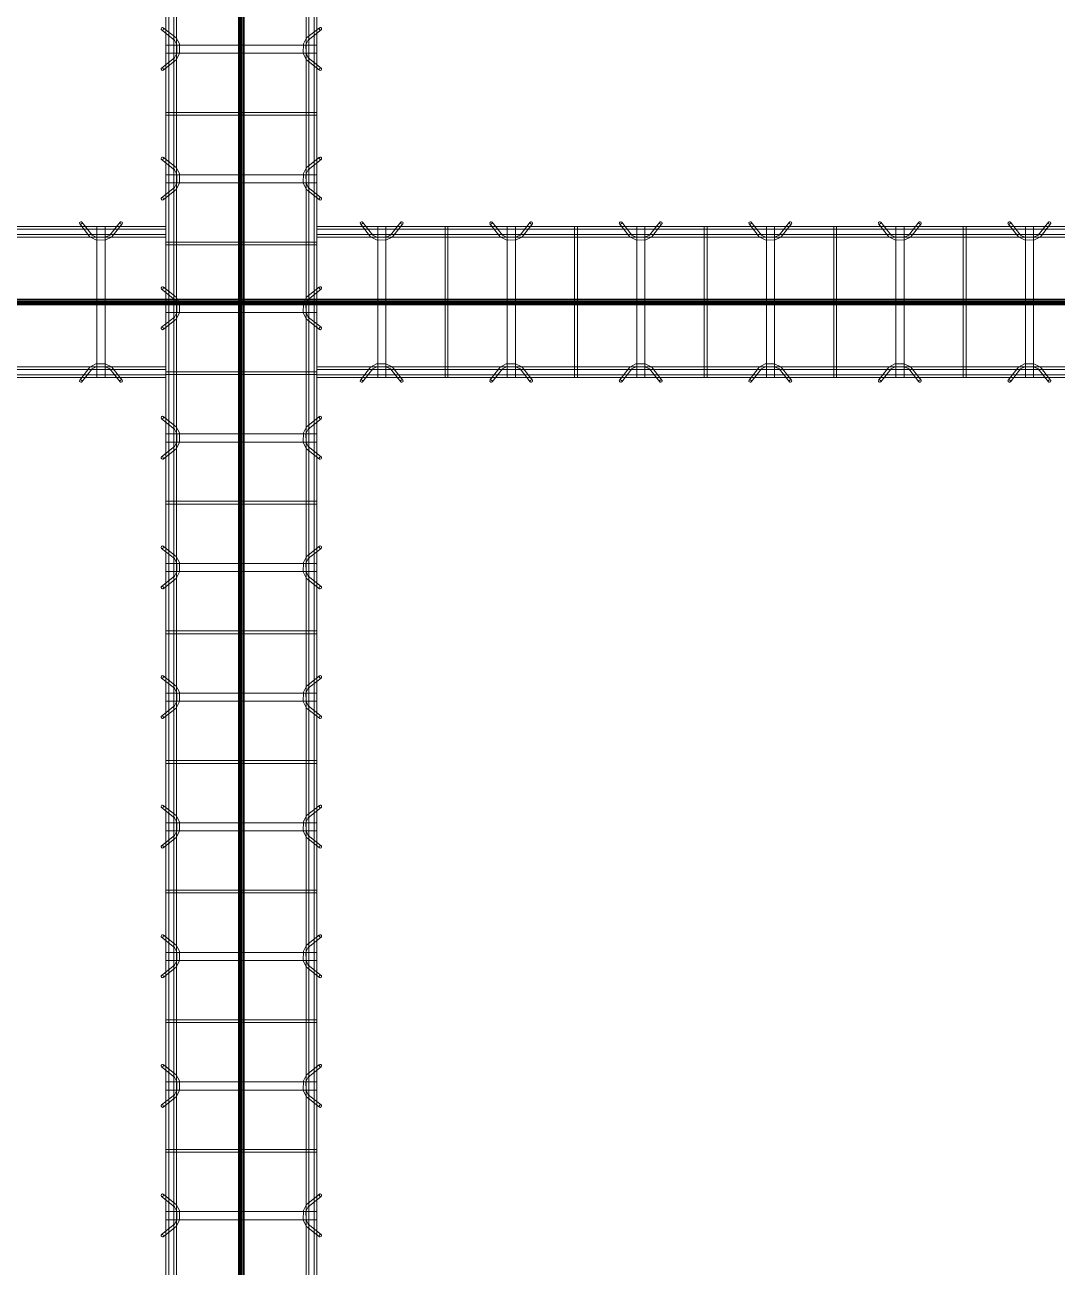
# Model space of a CAD drawing. Header units: inches. Extents: x -19229 to -222, y -6301 to 12387.
# Drawn here: x -2847.4 to -2751.8, y 10924.4 to 11039.4 of the extents above; entities that cross this region are included whole.
import ezdxf

# ---------------------------------------------------------------- set-up
doc = ezdxf.new("R2010")
doc.units = ezdxf.units.IN
doc.header["$MEASUREMENT"] = 0
doc.linetypes.add('Grid Line 1_2_', pattern=[0.875, 0.5, -0.125, 0.125, -0.125])
for name, color, linetype, lineweight in [('A-GENM', 13, 'Continuous', 9), ('S-BEAM', 12, 'Continuous', 9), ('S-GRID', 1, 'Continuous', 9)]:
    doc.layers.add(name, color=color, linetype=linetype, lineweight=lineweight)

# ---------------------------------------------------------------- blocks, each defined once
blk = doc.blocks.new('Dowel bar assembly - Dowel bar assembly-673887-SLAB ON GROUND JOINTS')
at = {"layer": 'S-BEAM'}
for p, q in [((5.18, 1.19), (4.23, 2.39)), ((7.76, 2.39), (6.81, 1.19)), ((17.18, 1.19), (16.23, 2.39)), ((19.76, 2.39), (18.81, 1.19)), ((29.18, 1.19), (28.23, 2.39)), ((31.76, 2.39), (30.81, 1.19)), ((41.18, 1.19), (40.23, 2.39)), ((43.76, 2.39), (42.81, 1.19)), ((53.18, 1.19), (52.23, 2.39)), ((55.76, 2.39), (54.81, 1.19)), ((65.18, 1.19), (64.23, 2.39)), ((67.76, 2.39), (66.81, 1.19)), ((149.1, 1.98), (0, 1.98)), ((0, 1.98), (0, 1.72)), ((0, 1.72), (0, 1.98)), ((0, 1.72), (149.1, 1.72)), ((149.1, 1.25), (0, 1.25)), ((0, 0.99), (0, 1.25)), ((0, 1.25), (0, 0.99)), ((4.02, 2.23), (4.97, 1.03)), ((5.63, 1.99), (5.63, -12.01)), ((6.38, 1.99), (5.63, 1.99)), ((5.63, 1.99), (6.38, 1.99)), ((6.38, -12.01), (6.38, 1.99)), ((7.01, 1.03), (7.96, 2.23)), ((11.87, 1.99), (11.87, -12.01)), ((12.13, 1.99), (11.87, 1.99)), ((11.87, 1.99), (12.13, 1.99)), ((12.13, -12.01), (12.13, 1.99)), ((16.02, 2.23), (16.97, 1.03)), ((17.63, 1.99), (17.63, -12.01)), ((18.38, 1.99), (17.63, 1.99)), ((17.63, 1.99), (18.38, 1.99)), ((18.38, -12.01), (18.38, 1.99)), ((19.01, 1.03), (19.96, 2.23)), ((23.87, 1.99), (23.87, -12.01)), ((24.13, 1.99), (23.87, 1.99)), ((23.87, 1.99), (24.13, 1.99)), ((24.13, -12.01), (24.13, 1.99)), ((28.02, 2.23), (28.97, 1.03)), ((29.63, 1.99), (29.63, -12.01)), ((30.38, 1.99), (29.63, 1.99)), ((29.63, 1.99), (30.38, 1.99)), ((30.38, -12.01), (30.38, 1.99)), ((31.01, 1.03), (31.96, 2.23)), ((35.87, 1.99), (35.87, -12.01)), ((36.13, 1.99), (35.87, 1.99)), ((35.87, 1.99), (36.13, 1.99)), ((36.13, -12.01), (36.13, 1.99)), ((40.02, 2.23), (40.97, 1.03)), ((41.63, 1.99), (41.63, -12.01)), ((42.38, 1.99), (41.63, 1.99)), ((41.63, 1.99), (42.38, 1.99)), ((42.38, -12.01), (42.38, 1.99)), ((43.01, 1.03), (43.96, 2.23)), ((47.87, 1.99), (47.87, -12.01)), ((48.13, 1.99), (47.87, 1.99)), ((47.87, 1.99), (48.13, 1.99)), ((48.13, -12.01), (48.13, 1.99)), ((52.02, 2.23), (52.97, 1.03)), ((53.63, 1.99), (53.63, -12.01)), ((54.38, 1.99), (53.63, 1.99)), ((53.63, 1.99), (54.38, 1.99)), ((54.38, -12.01), (54.38, 1.99)), ((55.01, 1.03), (55.96, 2.23)), ((59.87, 1.99), (59.87, -12.01)), ((60.13, 1.99), (59.87, 1.99)), ((59.87, 1.99), (60.13, 1.99)), ((60.13, -12.01), (60.13, 1.99)), ((64.02, 2.23), (64.97, 1.03)), ((65.63, 1.99), (65.63, -12.01)), ((66.38, 1.99), (65.63, 1.99)), ((65.63, 1.99), (66.38, 1.99)), ((66.38, -12.01), (66.38, 1.99)), ((67.01, 1.03), (67.96, 2.23)), ((0, 0.99), (149.1, 0.99)), ((149.1, -11.01), (0, -11.01)), ((0, -11.27), (0, -11.01)), ((0, -11.01), (0, -11.27)), ((0, -11.27), (149.1, -11.27)), ((4.97, -11.05), (4.02, -12.25)), ((4.23, -12.41), (5.18, -11.21)), ((6.81, -11.21), (7.76, -12.41)), ((7.96, -12.25), (7.01, -11.05)), ((16.97, -11.05), (16.02, -12.25)), ((16.23, -12.41), (17.18, -11.21)), ((18.81, -11.21), (19.76, -12.41)), ((19.96, -12.25), (19.01, -11.05)), ((28.97, -11.05), (28.02, -12.25)), ((28.23, -12.41), (29.18, -11.21)), ((30.81, -11.21), (31.76, -12.41)), ((31.96, -12.25), (31.01, -11.05)), ((40.97, -11.05), (40.02, -12.25)), ((40.23, -12.41), (41.18, -11.21)), ((42.81, -11.21), (43.76, -12.41)), ((43.96, -12.25), (43.01, -11.05)), ((52.97, -11.05), (52.02, -12.25)), ((52.23, -12.41), (53.18, -11.21)), ((54.81, -11.21), (55.76, -12.41)), ((55.96, -12.25), (55.01, -11.05)), ((64.97, -11.05), (64.02, -12.25)), ((64.23, -12.41), (65.18, -11.21)), ((66.81, -11.21), (67.76, -12.41)), ((67.96, -12.25), (67.01, -11.05)), ((149.1, -11.74), (0, -11.74)), ((0, -12), (0, -11.74)), ((0, -11.74), (0, -12)), ((0, -12), (149.1, -12)), ((6.38, -12.01), (5.63, -12.01)), ((5.63, -12.01), (6.38, -12.01)), ((12.13, -12.01), (11.87, -12.01)), ((11.87, -12.01), (12.13, -12.01)), ((18.38, -12.01), (17.63, -12.01)), ((17.63, -12.01), (18.38, -12.01)), ((24.13, -12.01), (23.87, -12.01)), ((23.87, -12.01), (24.13, -12.01)), ((30.38, -12.01), (29.63, -12.01)), ((29.63, -12.01), (30.38, -12.01)), ((36.13, -12.01), (35.87, -12.01)), ((35.87, -12.01), (36.13, -12.01)), ((42.38, -12.01), (41.63, -12.01)), ((41.63, -12.01), (42.38, -12.01)), ((48.13, -12.01), (47.87, -12.01)), ((47.87, -12.01), (48.13, -12.01)), ((54.38, -12.01), (53.63, -12.01)), ((53.63, -12.01), (54.38, -12.01)), ((60.13, -12.01), (59.87, -12.01)), ((59.87, -12.01), (60.13, -12.01)), ((66.38, -12.01), (65.63, -12.01)), ((65.63, -12.01), (66.38, -12.01))]:
    blk.add_line(p, q, dxfattribs=at)
at = {"layer": 'S-BEAM', "flags": 128}
for points in [[(5.18, 1.19), (5.62, 0.97), (6.38, 0.98), (6.81, 1.19)], [(17.18, 1.19), (17.62, 0.97), (18.38, 0.98), (18.81, 1.19)], [(29.18, 1.19), (29.62, 0.97), (30.38, 0.98), (30.81, 1.19)], [(41.18, 1.19), (41.62, 0.97), (42.38, 0.98), (42.81, 1.19)], [(53.18, 1.19), (53.62, 0.97), (54.38, 0.98), (54.81, 1.19)], [(65.18, 1.19), (65.62, 0.97), (66.38, 0.98), (66.81, 1.19)], [(4.97, 1.03), (5.53, 0.73), (6.39, 0.72), (6.97, 0.99), (7.01, 1.03)], [(16.97, 1.03), (17.53, 0.73), (18.39, 0.72), (18.97, 0.99), (19.01, 1.03)], [(28.97, 1.03), (29.53, 0.73), (30.39, 0.72), (30.97, 0.99), (31.01, 1.03)], [(40.97, 1.03), (41.53, 0.73), (42.39, 0.72), (42.97, 0.99), (43.01, 1.03)], [(52.97, 1.03), (53.53, 0.73), (54.39, 0.72), (54.97, 0.99), (55.01, 1.03)], [(64.97, 1.03), (65.53, 0.73), (66.39, 0.72), (66.97, 0.99), (67.01, 1.03)], [(4.97, -11.05), (5.53, -10.75), (6.39, -10.74), (6.97, -11.01), (7.01, -11.05)], [(5.18, -11.21), (5.62, -10.99), (6.38, -11), (6.81, -11.21)], [(16.97, -11.05), (17.53, -10.75), (18.39, -10.74), (18.97, -11.01), (19.01, -11.05)], [(17.18, -11.21), (17.62, -10.99), (18.38, -11), (18.81, -11.21)], [(28.97, -11.05), (29.53, -10.75), (30.39, -10.74), (30.97, -11.01), (31.01, -11.05)], [(29.18, -11.21), (29.62, -10.99), (30.38, -11), (30.81, -11.21)], [(40.97, -11.05), (41.53, -10.75), (42.39, -10.74), (42.97, -11.01), (43.01, -11.05)], [(41.18, -11.21), (41.62, -10.99), (42.38, -11), (42.81, -11.21)], [(52.97, -11.05), (53.53, -10.75), (54.39, -10.74), (54.97, -11.01), (55.01, -11.05)], [(53.18, -11.21), (53.62, -10.99), (54.38, -11), (54.81, -11.21)], [(64.97, -11.05), (65.53, -10.75), (66.39, -10.74), (66.97, -11.01), (67.01, -11.05)], [(65.18, -11.21), (65.62, -10.99), (66.38, -11), (66.81, -11.21)]]:
    blk.add_lwpolyline(points, dxfattribs=at)
at = {"layer": 'S-BEAM'}
for centre, major_axis, start_param, end_param in [((4.12, 2.31), (0.101, 0.08), 5.709265, 8.850858), ((4.12, 2.31), (0.101, 0.08), 2.567673, 5.709265), ((7.86, 2.31), (-0.101, 0.08), 3.715513, 6.857105), ((7.86, 2.31), (-0.101, 0.08), 0.57392, 3.715513), ((16.12, 2.31), (0.101, 0.08), 5.709265, 8.850858), ((16.12, 2.31), (0.101, 0.08), 2.567673, 5.709265), ((19.86, 2.31), (-0.101, 0.08), 3.715513, 6.857105), ((19.86, 2.31), (-0.101, 0.08), 0.57392, 3.715513), ((28.12, 2.31), (0.101, 0.08), 5.709265, 8.850858), ((28.12, 2.31), (0.101, 0.08), 2.567673, 5.709265), ((31.86, 2.31), (-0.101, 0.08), 3.715513, 6.857105), ((31.86, 2.31), (-0.101, 0.08), 0.57392, 3.715513), ((40.12, 2.31), (0.101, 0.08), 5.709265, 8.850858), ((40.12, 2.31), (0.101, 0.08), 2.567673, 5.709265), ((43.86, 2.31), (-0.101, 0.08), 3.715513, 6.857105), ((43.86, 2.31), (-0.101, 0.08), 0.57392, 3.715513), ((52.12, 2.31), (0.101, 0.08), 5.709265, 8.850858), ((52.12, 2.31), (0.101, 0.08), 2.567673, 5.709265), ((55.86, 2.31), (-0.101, 0.08), 3.715513, 6.857105), ((55.86, 2.31), (-0.101, 0.08), 0.57392, 3.715513), ((64.12, 2.31), (0.101, 0.08), 5.709265, 8.850858), ((64.12, 2.31), (0.101, 0.08), 2.567673, 5.709265), ((67.86, 2.31), (-0.101, 0.08), 3.715513, 6.857105), ((67.86, 2.31), (-0.101, 0.08), 0.57392, 3.715513), ((4.12, -12.33), (-0.101, 0.08), 3.715513, 6.857105), ((4.12, -12.33), (-0.101, 0.08), 0.57392, 3.715513), ((7.86, -12.33), (0.101, 0.08), 5.709265, 8.850858), ((7.86, -12.33), (0.101, 0.08), 2.567673, 5.709265), ((16.12, -12.33), (-0.101, 0.08), 3.715513, 6.857105), ((16.12, -12.33), (-0.101, 0.08), 0.57392, 3.715513), ((19.86, -12.33), (0.101, 0.08), 5.709265, 8.850858), ((19.86, -12.33), (0.101, 0.08), 2.567673, 5.709265), ((28.12, -12.33), (-0.101, 0.08), 3.715513, 6.857105), ((28.12, -12.33), (-0.101, 0.08), 0.57392, 3.715513), ((31.86, -12.33), (0.101, 0.08), 5.709265, 8.850858), ((31.86, -12.33), (0.101, 0.08), 2.567673, 5.709265), ((40.12, -12.33), (-0.101, 0.08), 3.715513, 6.857105), ((40.12, -12.33), (-0.101, 0.08), 0.57392, 3.715513), ((43.86, -12.33), (0.101, 0.08), 5.709265, 8.850858), ((43.86, -12.33), (0.101, 0.08), 2.567673, 5.709265), ((52.12, -12.33), (-0.101, 0.08), 3.715513, 6.857105), ((52.12, -12.33), (-0.101, 0.08), 0.57392, 3.715513), ((55.86, -12.33), (0.101, 0.08), 5.709265, 8.850858), ((55.86, -12.33), (0.101, 0.08), 2.567673, 5.709265), ((64.12, -12.33), (-0.101, 0.08), 3.715513, 6.857105), ((64.12, -12.33), (-0.101, 0.08), 0.57392, 3.715513), ((67.86, -12.33), (0.101, 0.08), 5.709265, 8.850858), ((67.86, -12.33), (0.101, 0.08), 2.567673, 5.709265)]:
    blk.add_ellipse(centre, major_axis=major_axis, ratio=0.816528, start_param=start_param, end_param=end_param, dxfattribs=at)
blk = doc.blocks.new('Dowel bar assembly - Dowel bar assembly-674113-SLAB ON GROUND JOINTS')
at = {"layer": 'S-BEAM'}
for p, q in [((142.07, 1.19), (141.12, 2.39)), ((144.66, 2.39), (143.71, 1.19)), ((148.9, 1.98), (0, 1.98)), ((0, 1.72), (148.9, 1.72)), ((148.9, 1.25), (0, 1.25)), ((140.92, 2.23), (141.87, 1.03)), ((142.52, 1.99), (142.52, -12.01)), ((143.27, 1.99), (142.52, 1.99)), ((142.52, 1.99), (143.27, 1.99)), ((143.27, -12.01), (143.27, 1.99)), ((143.91, 1.03), (144.86, 2.23)), ((148.9, 1.98), (148.9, 1.72)), ((148.9, 1.72), (148.9, 1.98)), ((148.9, 0.99), (148.9, 1.25)), ((148.9, 1.25), (148.9, 0.99)), ((0, 0.99), (148.9, 0.99)), ((148.9, -11.01), (0, -11.01)), ((0, -11.27), (148.9, -11.27)), ((141.87, -11.05), (140.92, -12.25)), ((141.12, -12.41), (142.07, -11.21)), ((143.71, -11.21), (144.66, -12.41)), ((144.86, -12.25), (143.91, -11.05)), ((148.9, -11.27), (148.9, -11.01)), ((148.9, -11.01), (148.9, -11.27)), ((148.9, -11.74), (0, -11.74)), ((0, -12), (148.9, -12)), ((143.27, -12.01), (142.52, -12.01)), ((142.52, -12.01), (143.27, -12.01)), ((148.9, -12), (148.9, -11.74)), ((148.9, -11.74), (148.9, -12))]:
    blk.add_line(p, q, dxfattribs=at)
at = {"layer": 'S-BEAM', "flags": 128}
for points in [[(142.07, 1.19), (142.52, 0.97), (143.28, 0.98), (143.71, 1.19)], [(141.87, 1.03), (142.42, 0.73), (143.28, 0.72), (143.87, 0.99), (143.91, 1.03)], [(141.87, -11.05), (142.42, -10.75), (143.28, -10.74), (143.87, -11.01), (143.91, -11.05)], [(142.07, -11.21), (142.52, -10.99), (143.28, -11), (143.71, -11.21)]]:
    blk.add_lwpolyline(points, dxfattribs=at)
at = {"layer": 'S-BEAM'}
for centre, major_axis, start_param, end_param in [((141.02, 2.31), (0.101, 0.08), 5.709265, 8.850858), ((141.02, 2.31), (0.101, 0.08), 2.567673, 5.709265), ((144.76, 2.31), (-0.101, 0.08), 3.715513, 6.857105), ((144.76, 2.31), (-0.101, 0.08), 0.57392, 3.715513), ((141.02, -12.33), (-0.101, 0.08), 3.715513, 6.857105), ((141.02, -12.33), (-0.101, 0.08), 0.57392, 3.715513), ((144.76, -12.33), (0.101, 0.08), 5.709265, 8.850858), ((144.76, -12.33), (0.101, 0.08), 2.567673, 5.709265)]:
    blk.add_ellipse(centre, major_axis=major_axis, ratio=0.816528, start_param=start_param, end_param=end_param, dxfattribs=at)
blk = doc.blocks.new('Dowel bar assembly - Dowel bar assembly-1728893-SLAB ON GROUND JOINTS')
at = {"layer": 'S-BEAM'}
for p, q in [((149.18, 1.19), (148.23, 2.39)), ((151.76, 2.39), (150.81, 1.19)), ((161.18, 1.19), (160.23, 2.39)), ((163.76, 2.39), (162.81, 1.19)), ((173.18, 1.19), (172.23, 2.39)), ((175.76, 2.39), (174.81, 1.19)), ((185.18, 1.19), (184.23, 2.39)), ((187.76, 2.39), (186.81, 1.19)), ((197.18, 1.19), (196.23, 2.39)), ((199.76, 2.39), (198.81, 1.19)), ((209.18, 1.19), (208.23, 2.39)), ((211.76, 2.39), (210.81, 1.19)), ((221.18, 1.19), (220.23, 2.39)), ((223.76, 2.39), (222.81, 1.19)), ((233.18, 1.19), (232.23, 2.39)), ((235.76, 2.39), (234.81, 1.19)), ((245.18, 1.19), (244.23, 2.39)), ((247.76, 2.39), (246.81, 1.19)), ((257.18, 1.19), (256.23, 2.39)), ((259.76, 2.39), (258.81, 1.19)), ((348, 1.98), (0, 1.98)), ((0, 1.72), (348, 1.72)), ((348, 1.25), (0, 1.25)), ((148.02, 2.23), (148.97, 1.03)), ((149.63, 1.99), (149.63, -12.01)), ((150.38, 1.99), (149.63, 1.99)), ((149.63, 1.99), (150.38, 1.99)), ((150.38, -12.01), (150.38, 1.99)), ((151.01, 1.03), (151.96, 2.23)), ((155.87, 1.99), (155.87, -12.01)), ((156.13, 1.99), (155.87, 1.99)), ((155.87, 1.99), (156.13, 1.99)), ((156.13, -12.01), (156.13, 1.99)), ((160.02, 2.23), (160.97, 1.03)), ((161.63, 1.99), (161.63, -12.01)), ((162.38, 1.99), (161.63, 1.99)), ((161.63, 1.99), (162.38, 1.99)), ((162.38, -12.01), (162.38, 1.99)), ((163.01, 1.03), (163.96, 2.23)), ((167.87, 1.99), (167.87, -12.01)), ((168.13, 1.99), (167.87, 1.99)), ((167.87, 1.99), (168.13, 1.99)), ((168.13, -12.01), (168.13, 1.99)), ((172.02, 2.23), (172.97, 1.03)), ((173.63, 1.99), (173.63, -12.01)), ((174.38, 1.99), (173.63, 1.99)), ((173.63, 1.99), (174.38, 1.99)), ((174.38, -12.01), (174.38, 1.99)), ((175.01, 1.03), (175.96, 2.23)), ((179.87, 1.99), (179.87, -12.01)), ((180.13, 1.99), (179.87, 1.99)), ((179.87, 1.99), (180.13, 1.99)), ((180.13, -12.01), (180.13, 1.99)), ((184.02, 2.23), (184.97, 1.03)), ((185.63, 1.99), (185.63, -12.01)), ((186.38, 1.99), (185.63, 1.99)), ((185.63, 1.99), (186.38, 1.99)), ((186.38, -12.01), (186.38, 1.99)), ((187.01, 1.03), (187.96, 2.23)), ((191.87, 1.99), (191.87, -12.01)), ((192.13, 1.99), (191.87, 1.99)), ((191.87, 1.99), (192.13, 1.99)), ((192.13, -12.01), (192.13, 1.99)), ((196.02, 2.23), (196.97, 1.03)), ((197.63, 1.99), (197.63, -12.01)), ((198.38, 1.99), (197.63, 1.99)), ((197.63, 1.99), (198.38, 1.99)), ((198.38, -12.01), (198.38, 1.99)), ((199.01, 1.03), (199.96, 2.23)), ((203.87, 1.99), (203.87, -12.01)), ((204.13, 1.99), (203.87, 1.99)), ((203.87, 1.99), (204.13, 1.99)), ((204.13, -12.01), (204.13, 1.99)), ((208.02, 2.23), (208.97, 1.03)), ((209.63, 1.99), (209.63, -12.01)), ((210.38, 1.99), (209.63, 1.99)), ((209.63, 1.99), (210.38, 1.99)), ((210.38, -12.01), (210.38, 1.99)), ((211.01, 1.03), (211.96, 2.23)), ((215.87, 1.99), (215.87, -12.01)), ((216.13, 1.99), (215.87, 1.99)), ((215.87, 1.99), (216.13, 1.99)), ((216.13, -12.01), (216.13, 1.99)), ((220.02, 2.23), (220.97, 1.03)), ((221.63, 1.99), (221.63, -12.01)), ((222.38, 1.99), (221.63, 1.99)), ((221.63, 1.99), (222.38, 1.99)), ((222.38, -12.01), (222.38, 1.99)), ((223.01, 1.03), (223.96, 2.23)), ((227.87, 1.99), (227.87, -12.01)), ((228.13, 1.99), (227.87, 1.99)), ((227.87, 1.99), (228.13, 1.99)), ((228.13, -12.01), (228.13, 1.99)), ((232.02, 2.23), (232.97, 1.03)), ((233.63, 1.99), (233.63, -12.01)), ((234.38, 1.99), (233.63, 1.99)), ((233.63, 1.99), (234.38, 1.99)), ((234.38, -12.01), (234.38, 1.99)), ((235.01, 1.03), (235.96, 2.23)), ((239.87, 1.99), (239.87, -12.01)), ((240.13, 1.99), (239.87, 1.99)), ((239.87, 1.99), (240.13, 1.99)), ((240.13, -12.01), (240.13, 1.99)), ((244.02, 2.23), (244.97, 1.03)), ((245.63, 1.99), (245.63, -12.01)), ((246.38, 1.99), (245.63, 1.99)), ((245.63, 1.99), (246.38, 1.99)), ((246.38, -12.01), (246.38, 1.99)), ((247.01, 1.03), (247.96, 2.23)), ((251.87, 1.99), (251.87, -12.01)), ((252.13, 1.99), (251.87, 1.99)), ((251.87, 1.99), (252.13, 1.99)), ((252.13, -12.01), (252.13, 1.99)), ((256.02, 2.23), (256.97, 1.03)), ((257.63, 1.99), (257.63, -12.01)), ((258.38, 1.99), (257.63, 1.99)), ((257.63, 1.99), (258.38, 1.99)), ((258.38, -12.01), (258.38, 1.99)), ((259.01, 1.03), (259.96, 2.23)), ((0, 0.99), (348, 0.99)), ((348, -11.01), (0, -11.01)), ((0, -11.27), (348, -11.27)), ((148.97, -11.05), (148.02, -12.25)), ((148.23, -12.41), (149.18, -11.21)), ((150.81, -11.21), (151.76, -12.41)), ((151.96, -12.25), (151.01, -11.05)), ((160.97, -11.05), (160.02, -12.25)), ((160.23, -12.41), (161.18, -11.21)), ((162.81, -11.21), (163.76, -12.41)), ((163.96, -12.25), (163.01, -11.05)), ((172.97, -11.05), (172.02, -12.25)), ((172.23, -12.41), (173.18, -11.21)), ((174.81, -11.21), (175.76, -12.41)), ((175.96, -12.25), (175.01, -11.05)), ((184.97, -11.05), (184.02, -12.25)), ((184.23, -12.41), (185.18, -11.21)), ((186.81, -11.21), (187.76, -12.41)), ((187.96, -12.25), (187.01, -11.05)), ((196.97, -11.05), (196.02, -12.25)), ((196.23, -12.41), (197.18, -11.21)), ((198.81, -11.21), (199.76, -12.41)), ((199.96, -12.25), (199.01, -11.05)), ((208.97, -11.05), (208.02, -12.25)), ((208.23, -12.41), (209.18, -11.21)), ((210.81, -11.21), (211.76, -12.41)), ((211.96, -12.25), (211.01, -11.05)), ((220.97, -11.05), (220.02, -12.25)), ((220.23, -12.41), (221.18, -11.21)), ((222.81, -11.21), (223.76, -12.41)), ((223.96, -12.25), (223.01, -11.05)), ((232.97, -11.05), (232.02, -12.25)), ((232.23, -12.41), (233.18, -11.21)), ((234.81, -11.21), (235.76, -12.41)), ((235.96, -12.25), (235.01, -11.05)), ((244.97, -11.05), (244.02, -12.25)), ((244.23, -12.41), (245.18, -11.21)), ((246.81, -11.21), (247.76, -12.41)), ((247.96, -12.25), (247.01, -11.05)), ((256.97, -11.05), (256.02, -12.25)), ((256.23, -12.41), (257.18, -11.21)), ((258.81, -11.21), (259.76, -12.41)), ((259.96, -12.25), (259.01, -11.05)), ((348, -11.74), (0, -11.74)), ((0, -12), (348, -12)), ((150.38, -12.01), (149.63, -12.01)), ((149.63, -12.01), (150.38, -12.01)), ((156.13, -12.01), (155.87, -12.01)), ((155.87, -12.01), (156.13, -12.01)), ((162.38, -12.01), (161.63, -12.01)), ((161.63, -12.01), (162.38, -12.01)), ((168.13, -12.01), (167.87, -12.01)), ((167.87, -12.01), (168.13, -12.01)), ((174.38, -12.01), (173.63, -12.01)), ((173.63, -12.01), (174.38, -12.01)), ((180.13, -12.01), (179.87, -12.01)), ((179.87, -12.01), (180.13, -12.01)), ((186.38, -12.01), (185.63, -12.01)), ((185.63, -12.01), (186.38, -12.01)), ((192.13, -12.01), (191.87, -12.01)), ((191.87, -12.01), (192.13, -12.01)), ((198.38, -12.01), (197.63, -12.01)), ((197.63, -12.01), (198.38, -12.01)), ((204.13, -12.01), (203.87, -12.01)), ((203.87, -12.01), (204.13, -12.01)), ((210.38, -12.01), (209.63, -12.01)), ((209.63, -12.01), (210.38, -12.01)), ((216.13, -12.01), (215.87, -12.01)), ((215.87, -12.01), (216.13, -12.01)), ((222.38, -12.01), (221.63, -12.01)), ((221.63, -12.01), (222.38, -12.01)), ((228.13, -12.01), (227.87, -12.01)), ((227.87, -12.01), (228.13, -12.01)), ((234.38, -12.01), (233.63, -12.01)), ((233.63, -12.01), (234.38, -12.01)), ((240.13, -12.01), (239.87, -12.01)), ((239.87, -12.01), (240.13, -12.01)), ((246.38, -12.01), (245.63, -12.01)), ((245.63, -12.01), (246.38, -12.01)), ((252.13, -12.01), (251.87, -12.01)), ((251.87, -12.01), (252.13, -12.01)), ((258.38, -12.01), (257.63, -12.01)), ((257.63, -12.01), (258.38, -12.01))]:
    blk.add_line(p, q, dxfattribs=at)
at = {"layer": 'S-BEAM', "flags": 128}
for points in [[(149.18, 1.19), (149.62, 0.97), (150.38, 0.98), (150.81, 1.19)], [(161.18, 1.19), (161.62, 0.97), (162.38, 0.98), (162.81, 1.19)], [(173.18, 1.19), (173.62, 0.97), (174.38, 0.98), (174.81, 1.19)], [(185.18, 1.19), (185.62, 0.97), (186.38, 0.98), (186.81, 1.19)], [(197.18, 1.19), (197.62, 0.97), (198.38, 0.98), (198.81, 1.19)], [(209.18, 1.19), (209.62, 0.97), (210.38, 0.98), (210.81, 1.19)], [(221.18, 1.19), (221.62, 0.97), (222.38, 0.98), (222.81, 1.19)], [(233.18, 1.19), (233.62, 0.97), (234.38, 0.98), (234.81, 1.19)], [(245.18, 1.19), (245.62, 0.97), (246.38, 0.98), (246.81, 1.19)], [(257.18, 1.19), (257.62, 0.97), (258.38, 0.98), (258.81, 1.19)], [(148.97, 1.03), (149.53, 0.73), (150.39, 0.72), (150.97, 0.99), (151.01, 1.03)], [(160.97, 1.03), (161.53, 0.73), (162.39, 0.72), (162.97, 0.99), (163.01, 1.03)], [(172.97, 1.03), (173.53, 0.73), (174.39, 0.72), (174.97, 0.99), (175.01, 1.03)], [(184.97, 1.03), (185.53, 0.73), (186.39, 0.72), (186.97, 0.99), (187.01, 1.03)], [(196.97, 1.03), (197.53, 0.73), (198.39, 0.72), (198.97, 0.99), (199.01, 1.03)], [(208.97, 1.03), (209.53, 0.73), (210.39, 0.72), (210.97, 0.99), (211.01, 1.03)], [(220.97, 1.03), (221.53, 0.73), (222.39, 0.72), (222.97, 0.99), (223.01, 1.03)], [(232.97, 1.03), (233.53, 0.73), (234.39, 0.72), (234.97, 0.99), (235.01, 1.03)], [(244.97, 1.03), (245.53, 0.73), (246.39, 0.72), (246.97, 0.99), (247.01, 1.03)], [(256.97, 1.03), (257.53, 0.73), (258.39, 0.72), (258.97, 0.99), (259.01, 1.03)], [(148.97, -11.05), (149.53, -10.75), (150.39, -10.74), (150.97, -11.01), (151.01, -11.05)], [(149.18, -11.21), (149.62, -10.99), (150.38, -11), (150.81, -11.21)], [(160.97, -11.05), (161.53, -10.75), (162.39, -10.74), (162.97, -11.01), (163.01, -11.05)], [(161.18, -11.21), (161.62, -10.99), (162.38, -11), (162.81, -11.21)], [(172.97, -11.05), (173.53, -10.75), (174.39, -10.74), (174.97, -11.01), (175.01, -11.05)], [(173.18, -11.21), (173.62, -10.99), (174.38, -11), (174.81, -11.21)], [(184.97, -11.05), (185.53, -10.75), (186.39, -10.74), (186.97, -11.01), (187.01, -11.05)], [(185.18, -11.21), (185.62, -10.99), (186.38, -11), (186.81, -11.21)], [(196.97, -11.05), (197.53, -10.75), (198.39, -10.74), (198.97, -11.01), (199.01, -11.05)], [(197.18, -11.21), (197.62, -10.99), (198.38, -11), (198.81, -11.21)], [(208.97, -11.05), (209.53, -10.75), (210.39, -10.74), (210.97, -11.01), (211.01, -11.05)], [(209.18, -11.21), (209.62, -10.99), (210.38, -11), (210.81, -11.21)], [(220.97, -11.05), (221.53, -10.75), (222.39, -10.74), (222.97, -11.01), (223.01, -11.05)], [(221.18, -11.21), (221.62, -10.99), (222.38, -11), (222.81, -11.21)], [(232.97, -11.05), (233.53, -10.75), (234.39, -10.74), (234.97, -11.01), (235.01, -11.05)], [(233.18, -11.21), (233.62, -10.99), (234.38, -11), (234.81, -11.21)], [(244.97, -11.05), (245.53, -10.75), (246.39, -10.74), (246.97, -11.01), (247.01, -11.05)], [(245.18, -11.21), (245.62, -10.99), (246.38, -11), (246.81, -11.21)], [(256.97, -11.05), (257.53, -10.75), (258.39, -10.74), (258.97, -11.01), (259.01, -11.05)], [(257.18, -11.21), (257.62, -10.99), (258.38, -11), (258.81, -11.21)]]:
    blk.add_lwpolyline(points, dxfattribs=at)
at = {"layer": 'S-BEAM'}
for centre, major_axis, start_param, end_param in [((148.12, 2.31), (0.101, 0.08), 5.709265, 8.850858), ((148.12, 2.31), (0.101, 0.08), 2.567673, 5.709265), ((151.86, 2.31), (-0.101, 0.08), 3.715513, 6.857105), ((151.86, 2.31), (-0.101, 0.08), 0.57392, 3.715513), ((160.12, 2.31), (0.101, 0.08), 5.709265, 8.850858), ((160.12, 2.31), (0.101, 0.08), 2.567673, 5.709265), ((163.86, 2.31), (-0.101, 0.08), 3.715513, 6.857105), ((163.86, 2.31), (-0.101, 0.08), 0.57392, 3.715513), ((172.12, 2.31), (0.101, 0.08), 5.709265, 8.850858), ((172.12, 2.31), (0.101, 0.08), 2.567673, 5.709265), ((175.86, 2.31), (-0.101, 0.08), 3.715513, 6.857105), ((175.86, 2.31), (-0.101, 0.08), 0.57392, 3.715513), ((184.12, 2.31), (0.101, 0.08), 5.709265, 8.850858), ((184.12, 2.31), (0.101, 0.08), 2.567673, 5.709265), ((187.86, 2.31), (-0.101, 0.08), 3.715513, 6.857105), ((187.86, 2.31), (-0.101, 0.08), 0.57392, 3.715513), ((196.12, 2.31), (0.101, 0.08), 5.709265, 8.850858), ((196.12, 2.31), (0.101, 0.08), 2.567673, 5.709265), ((199.86, 2.31), (-0.101, 0.08), 3.715513, 6.857105), ((199.86, 2.31), (-0.101, 0.08), 0.57392, 3.715513), ((208.12, 2.31), (0.101, 0.08), 5.709265, 8.850858), ((208.12, 2.31), (0.101, 0.08), 2.567673, 5.709265), ((211.86, 2.31), (-0.101, 0.08), 3.715513, 6.857105), ((211.86, 2.31), (-0.101, 0.08), 0.57392, 3.715513), ((220.12, 2.31), (0.101, 0.08), 5.709265, 8.850858), ((220.12, 2.31), (0.101, 0.08), 2.567673, 5.709265), ((223.86, 2.31), (-0.101, 0.08), 3.715513, 6.857105), ((223.86, 2.31), (-0.101, 0.08), 0.57392, 3.715513), ((232.12, 2.31), (0.101, 0.08), 5.709265, 8.850858), ((232.12, 2.31), (0.101, 0.08), 2.567673, 5.709265), ((235.86, 2.31), (-0.101, 0.08), 3.715513, 6.857105), ((235.86, 2.31), (-0.101, 0.08), 0.57392, 3.715513), ((244.12, 2.31), (0.101, 0.08), 5.709265, 8.850858), ((244.12, 2.31), (0.101, 0.08), 2.567673, 5.709265), ((247.86, 2.31), (-0.101, 0.08), 3.715513, 6.857105), ((247.86, 2.31), (-0.101, 0.08), 0.57392, 3.715513), ((256.12, 2.31), (0.101, 0.08), 5.709265, 8.850858), ((256.12, 2.31), (0.101, 0.08), 2.567673, 5.709265), ((259.86, 2.31), (-0.101, 0.08), 3.715513, 6.857105), ((259.86, 2.31), (-0.101, 0.08), 0.57392, 3.715513), ((148.12, -12.33), (-0.101, 0.08), 3.715513, 6.857105), ((148.12, -12.33), (-0.101, 0.08), 0.57392, 3.715513), ((151.86, -12.33), (0.101, 0.08), 5.709265, 8.850858), ((151.86, -12.33), (0.101, 0.08), 2.567673, 5.709265), ((160.12, -12.33), (-0.101, 0.08), 3.715513, 6.857105), ((160.12, -12.33), (-0.101, 0.08), 0.57392, 3.715513), ((163.86, -12.33), (0.101, 0.08), 5.709265, 8.850858), ((163.86, -12.33), (0.101, 0.08), 2.567673, 5.709265), ((172.12, -12.33), (-0.101, 0.08), 3.715513, 6.857105), ((172.12, -12.33), (-0.101, 0.08), 0.57392, 3.715513), ((175.86, -12.33), (0.101, 0.08), 5.709265, 8.850858), ((175.86, -12.33), (0.101, 0.08), 2.567673, 5.709265), ((184.12, -12.33), (-0.101, 0.08), 3.715513, 6.857105), ((184.12, -12.33), (-0.101, 0.08), 0.57392, 3.715513), ((187.86, -12.33), (0.101, 0.08), 5.709265, 8.850858), ((187.86, -12.33), (0.101, 0.08), 2.567673, 5.709265), ((196.12, -12.33), (-0.101, 0.08), 3.715513, 6.857105), ((196.12, -12.33), (-0.101, 0.08), 0.57392, 3.715513), ((199.86, -12.33), (0.101, 0.08), 5.709265, 8.850858), ((199.86, -12.33), (0.101, 0.08), 2.567673, 5.709265), ((208.12, -12.33), (-0.101, 0.08), 3.715513, 6.857105), ((208.12, -12.33), (-0.101, 0.08), 0.57392, 3.715513), ((211.86, -12.33), (0.101, 0.08), 5.709265, 8.850858), ((211.86, -12.33), (0.101, 0.08), 2.567673, 5.709265), ((220.12, -12.33), (-0.101, 0.08), 3.715513, 6.857105), ((220.12, -12.33), (-0.101, 0.08), 0.57392, 3.715513), ((223.86, -12.33), (0.101, 0.08), 5.709265, 8.850858), ((223.86, -12.33), (0.101, 0.08), 2.567673, 5.709265), ((232.12, -12.33), (-0.101, 0.08), 3.715513, 6.857105), ((232.12, -12.33), (-0.101, 0.08), 0.57392, 3.715513), ((235.86, -12.33), (0.101, 0.08), 5.709265, 8.850858), ((235.86, -12.33), (0.101, 0.08), 2.567673, 5.709265), ((244.12, -12.33), (-0.101, 0.08), 3.715513, 6.857105), ((244.12, -12.33), (-0.101, 0.08), 0.57392, 3.715513), ((247.86, -12.33), (0.101, 0.08), 5.709265, 8.850858), ((247.86, -12.33), (0.101, 0.08), 2.567673, 5.709265), ((256.12, -12.33), (-0.101, 0.08), 3.715513, 6.857105), ((256.12, -12.33), (-0.101, 0.08), 0.57392, 3.715513), ((259.86, -12.33), (0.101, 0.08), 5.709265, 8.850858), ((259.86, -12.33), (0.101, 0.08), 2.567673, 5.709265)]:
    blk.add_ellipse(centre, major_axis=major_axis, ratio=0.816528, start_param=start_param, end_param=end_param, dxfattribs=at)

msp = doc.modelspace()

# ---------------------------------------------------------------- linework, layer by layer
at = {"layer": 'A-GENM'}
for p, q in [((-2827.58036, 10836.55815), (-2827.58036, 11262.37095)), ((-2827.52059, 11262.37095), (-2827.52059, 10836.55815)), ((-2827.52059, 11262.37095), (-2827.52059, 10836.55815)), ((-2827.50273, 11262.37095), (-2827.50273, 10836.55815)), ((-2827.49348, 10836.55815), (-2827.49348, 11262.37095)), ((-2827.48122, 10836.55815), (-2827.48122, 11262.37095)), ((-2827.48122, 11262.37095), (-2827.48122, 10836.55815)), ((-2827.41585, 10836.55815), (-2827.41585, 11262.37095)), ((-2827.36718, 10836.55815), (-2827.36718, 11262.37095)), ((-2827.2803, 11262.37095), (-2827.2803, 10836.55815)), ((-2827.16626, 10836.55815), (-2827.16626, 11262.37095)), ((-2827.16626, 10836.55815), (-2827.16626, 11262.37095)), ((-2827.15869, 10836.55815), (-2827.15869, 11262.37095)), ((-2827.15717, 10836.55815), (-2827.15717, 11262.37095)), ((-2827.12689, 11262.37095), (-2827.12689, 10836.55815)), ((-2827.12689, 11262.37095), (-2827.12689, 10836.55815)), ((-2827.07181, 10836.55815), (-2827.07181, 11262.37095)), ((-2827.07029, 10836.55815), (-2827.07029, 11262.37095)), ((-1943.13624, 11014.02618), (-3819.32374, 11014.02618)), ((-1943.13624, 11014.02466), (-3819.32374, 11014.02466)), ((-3819.32374, 11013.96958), (-1943.13624, 11013.96958)), ((-3819.32374, 11013.96958), (-1943.13624, 11013.96958)), ((-1943.13624, 11013.9393), (-3819.32374, 11013.9393)), ((-1943.13624, 11013.93778), (-3819.32374, 11013.93778)), ((-1943.13624, 11013.93021), (-3819.32374, 11013.93021)), ((-1943.13624, 11013.93021), (-3819.32374, 11013.93021)), ((-3819.32374, 11013.81617), (-1943.13624, 11013.81617)), ((-1943.13624, 11013.72929), (-3819.32374, 11013.72929)), ((-1943.13624, 11013.68062), (-3819.32374, 11013.68062)), ((-1943.13624, 11013.61525), (-3819.32374, 11013.61525)), ((-3819.32374, 11013.61525), (-1943.13624, 11013.61525)), ((-1943.13624, 11013.60298), (-3819.32374, 11013.60298)), ((-3819.32374, 11013.59374), (-1943.13624, 11013.59374)), ((-3819.32374, 11013.57588), (-1943.13624, 11013.57588)), ((-3819.32374, 11013.57588), (-1943.13624, 11013.57588)), ((-1943.13624, 11013.5161), (-3819.32374, 11013.5161))]:
    msp.add_line(p, q, dxfattribs=at)
at = {"layer": 'S-GRID', "linetype": 'Grid Line 1_2_', "lineweight": 30}
msp.add_line((-2827.32374, 9772.6103), (-2827.32374, 12288.55505), dxfattribs=at)

# ---------------------------------------------------------------- block references
at = {"layer": 'S-BEAM', "rotation": 269.9999999999998}
msp.add_blockref('Dowel bar assembly - Dowel bar assembly-1728893-SLAB ON GROUND JOINTS', (-2822.31354, 11187.1894), dxfattribs=at)
at = {"layer": 'S-BEAM'}
for name, p in [('Dowel bar assembly - Dowel bar assembly-674113-SLAB ON GROUND JOINTS', (-2983.22008, 11018.78292)), ('Dowel bar assembly - Dowel bar assembly-673887-SLAB ON GROUND JOINTS', (-2820.32374, 11018.78292))]:
    msp.add_blockref(name, p, dxfattribs=at)

doc.saveas('drawing.dxf')
